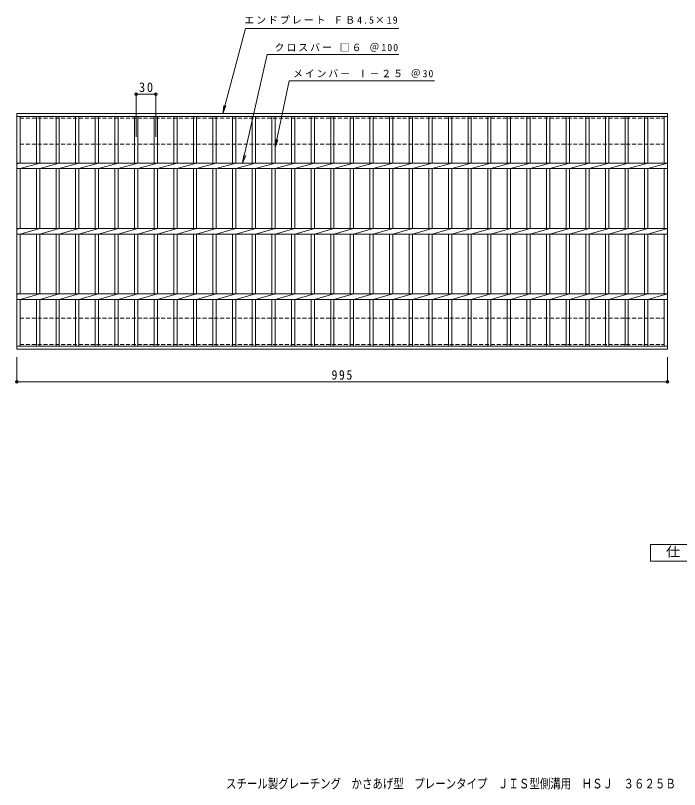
# Model space of a CAD drawing. Units: millimetres, scale not verified. Extents: x -786 to 838, y -684 to 499.
# Drawn here: x -786 to 229, y -684 to 499 of the extents above; entities that cross this region are included whole.
import ezdxf
from ezdxf.enums import TextEntityAlignment as Align

# ---------------------------------------------------------------- set-up
doc = ezdxf.new("R2010")
doc.units = ezdxf.units.MM
doc.header["$LTSCALE"] = 5
doc.header["$PDMODE"] = 32
doc.header["$PDSIZE"] = 4
doc.linetypes.add('DASHED1', pattern=[1.8, 1.2, -0.6])
for name, color, linetype, lineweight in [('1-1_1-1ﾚｲﾔ', 2, 'Continuous', 9), ('1-2_1-2ﾚｲﾔ', 3, 'Continuous', 9), ('1-4_1-4ﾚｲﾔ', 7, 'Continuous', 9), ('F-4_F-4ﾚｲﾔ', 2, 'Continuous', 9)]:
    doc.layers.add(name, color=color, linetype=linetype, lineweight=lineweight)
doc.layers.add('F-5_F-5ﾚｲﾔ', color=3, linetype='Continuous')
doc.styles.add('ＭＳ ゴシック', font='')
doc.styles.get('ＭＳ ゴシック').set_extended_font_data('MS Gothic')

msp = doc.modelspace()

# ---------------------------------------------------------------- linework, layer by layer
at = {"layer": '1-1_1-1ﾚｲﾔ', "linetype": 'DASHED1'}
for p, q in [((205.811, 341.763), (205.811, 301.763)), ((-779.189, 301.763), (205.811, 301.763)), ((-779.189, 35.763), (205.811, 35.763)), ((205.811, -4.237), (205.811, 35.763))]:
    msp.add_line(p, q, dxfattribs=at)
for points in [[(-779.189, 301.763), (-779.189, 341.763), (205.811, 341.763)], [(-779.189, 35.763), (-779.189, -4.237), (205.811, -4.237)]]:
    msp.add_lwpolyline(points, dxfattribs=at)
at = {"layer": '1-2_1-2ﾚｲﾔ'}
for p, q in [((-784.189, 348.763), (210.811, 348.763)), ((-784.189, -11.237), (-784.189, 348.763)), ((-784.189, 344.263), (210.811, 344.263)), ((-779.189, 273.003), (-779.189, 344.263)), ((-754.188, 344.263), (-754.188, 273.003)), ((-749.189, 344.263), (-749.189, 273.003)), ((-724.189, 344.263), (-724.189, 273.003)), ((-719.189, 344.263), (-719.189, 273.003)), ((-694.189, 344.263), (-694.189, 273.003)), ((-689.189, 344.263), (-689.189, 273.003)), ((-664.189, 344.263), (-664.189, 273.003)), ((-659.189, 344.263), (-659.189, 273.003)), ((-634.189, 344.263), (-634.189, 273.003)), ((-629.189, 344.263), (-629.189, 273.003)), ((-604.188, 344.263), (-604.188, 273.003)), ((-599.189, 344.263), (-599.189, 273.003)), ((-574.189, 344.263), (-574.189, 273.003)), ((-569.189, 344.263), (-569.189, 273.003)), ((-544.189, 344.263), (-544.189, 273.003)), ((-539.189, 344.263), (-539.189, 273.003)), ((-514.189, 344.263), (-514.189, 273.003)), ((-509.189, 344.263), (-509.189, 273.003)), ((-484.189, 344.263), (-484.189, 273.003)), ((-479.189, 344.263), (-479.189, 273.003)), ((-454.189, 344.263), (-454.189, 273.003)), ((-449.189, 344.263), (-449.189, 273.003)), ((-424.189, 344.263), (-424.189, 273.003)), ((-419.189, 344.263), (-419.189, 273.003)), ((-394.188, 344.263), (-394.188, 273.003)), ((-389.189, 344.263), (-389.189, 273.003)), ((-364.188, 344.263), (-364.188, 273.003)), ((-359.189, 344.263), (-359.189, 273.003)), ((-334.188, 344.263), (-334.188, 273.003)), ((-329.188, 344.263), (-329.188, 273.003)), ((-304.188, 344.263), (-304.188, 273.003)), ((-299.188, 344.263), (-299.188, 273.003)), ((-274.188, 344.263), (-274.188, 273.003)), ((-269.188, 344.263), (-269.188, 273.003)), ((-244.188, 344.263), (-244.188, 273.003)), ((-239.188, 344.263), (-239.188, 273.003)), ((-214.188, 344.263), (-214.188, 273.003)), ((-209.188, 344.263), (-209.188, 273.003)), ((-184.188, 344.263), (-184.188, 273.003)), ((-179.188, 344.263), (-179.188, 273.003)), ((-154.188, 344.263), (-154.188, 273.003)), ((-149.188, 344.263), (-149.188, 273.003)), ((-124.188, 344.263), (-124.188, 273.003)), ((-119.188, 344.263), (-119.188, 273.003)), ((-94.187, 344.263), (-94.187, 273.003)), ((-89.188, 344.263), (-89.188, 273.003)), ((-64.187, 344.263), (-64.187, 273.003)), ((-59.188, 344.263), (-59.188, 273.003)), ((-34.187, 344.263), (-34.187, 273.003)), ((-29.188, 344.263), (-29.188, 273.003)), ((-4.187, 344.263), (-4.187, 273.003)), ((0.813, 344.263), (0.813, 273.003)), ((25.813, 344.263), (25.813, 273.003)), ((30.813, 344.263), (30.813, 273.003)), ((55.813, 344.263), (55.813, 273.003)), ((60.813, 344.263), (60.813, 273.003)), ((85.813, 344.263), (85.813, 273.003)), ((90.813, 344.263), (90.813, 273.003)), ((115.813, 344.263), (115.813, 273.003)), ((120.813, 344.263), (120.813, 273.003)), ((145.813, 344.263), (145.813, 273.003)), ((150.813, 344.263), (150.813, 273.003)), ((175.813, 344.263), (175.813, 273.003)), ((180.813, 344.263), (180.813, 273.003)), ((205.811, 344.263), (205.811, 273.003)), ((210.811, 348.763), (210.811, -11.237)), ((-779.189, 273.003), (-784.189, 272.003)), ((-749.189, 273.003), (-779.189, 264.523)), ((-719.189, 273.003), (-749.189, 264.523)), ((-689.189, 273.003), (-719.189, 264.523)), ((-659.189, 273.003), (-689.189, 264.523)), ((-629.189, 273.003), (-659.189, 264.523)), ((-599.189, 273.003), (-629.189, 264.523)), ((-569.189, 273.003), (-599.189, 264.523)), ((-539.189, 273.003), (-569.189, 264.523)), ((-509.189, 273.003), (-539.189, 264.523)), ((-479.189, 273.003), (-509.189, 264.523)), ((-449.189, 273.003), (-479.189, 264.523)), ((-419.189, 273.003), (-449.189, 264.523)), ((-389.189, 273.003), (-419.189, 264.523)), ((-359.188, 273.003), (-389.189, 264.523)), ((-329.188, 273.003), (-359.189, 264.523)), ((-299.188, 273.003), (-329.188, 264.523)), ((-269.188, 273.003), (-299.188, 264.523)), ((-239.188, 273.003), (-269.188, 264.523)), ((-209.188, 273.003), (-239.188, 264.523)), ((-179.188, 273.003), (-209.188, 264.523)), ((-149.187, 273.003), (-179.188, 264.523)), ((-119.187, 273.003), (-149.188, 264.523)), ((-89.187, 273.003), (-119.187, 264.523)), ((-59.187, 273.003), (-89.187, 264.523)), ((-29.187, 273.003), (-59.187, 264.523)), ((0.813, 273.003), (-29.187, 264.523)), ((30.813, 273.003), (0.813, 264.523)), ((60.813, 273.003), (30.813, 264.523)), ((90.813, 273.003), (60.813, 264.523)), ((120.813, 273.003), (90.813, 264.523)), ((150.814, 273.003), (120.813, 264.523)), ((180.814, 273.003), (150.813, 264.523)), ((210.814, 273.003), (180.814, 264.523)), ((-784.189, 264.523), (210.811, 264.523)), ((-779.189, 173.003), (-779.189, 264.523)), ((-754.188, 264.523), (-754.188, 173.003)), ((-749.189, 264.523), (-749.189, 173.003)), ((-724.189, 264.523), (-724.189, 173.003)), ((-719.189, 264.523), (-719.189, 173.003)), ((-694.189, 264.523), (-694.189, 173.003)), ((-689.189, 264.523), (-689.189, 173.003)), ((-664.189, 264.523), (-664.189, 173.003)), ((-659.189, 264.523), (-659.189, 173.003)), ((-634.189, 264.523), (-634.189, 173.003)), ((-629.189, 264.523), (-629.189, 173.003)), ((-604.188, 264.523), (-604.188, 173.003)), ((-599.189, 264.523), (-599.189, 173.003)), ((-574.189, 264.523), (-574.189, 173.003)), ((-569.189, 264.523), (-569.189, 173.003)), ((-544.189, 264.523), (-544.189, 173.003)), ((-539.189, 264.523), (-539.189, 173.003)), ((-514.189, 264.523), (-514.189, 173.003)), ((-509.189, 264.523), (-509.189, 173.003)), ((-484.189, 264.523), (-484.189, 173.003)), ((-479.189, 264.523), (-479.189, 173.003)), ((-454.189, 264.523), (-454.189, 173.003)), ((-449.189, 264.523), (-449.189, 173.003)), ((-424.189, 264.523), (-424.189, 173.003)), ((-419.189, 264.523), (-419.189, 173.003)), ((-394.188, 264.523), (-394.188, 173.003)), ((-389.189, 264.523), (-389.189, 173.003)), ((-364.188, 264.523), (-364.188, 173.003)), ((-359.189, 264.523), (-359.189, 173.003)), ((-334.188, 264.523), (-334.188, 173.003)), ((-329.188, 264.523), (-329.188, 173.003)), ((-304.188, 264.523), (-304.188, 173.003)), ((-299.188, 264.523), (-299.188, 173.003)), ((-274.188, 264.523), (-274.188, 173.003)), ((-269.188, 264.523), (-269.188, 173.003)), ((-244.188, 264.523), (-244.188, 173.003)), ((-239.188, 264.523), (-239.188, 173.003)), ((-214.188, 264.523), (-214.188, 173.003)), ((-209.188, 264.523), (-209.188, 173.003)), ((-184.188, 264.523), (-184.188, 173.003)), ((-179.188, 264.523), (-179.188, 173.003)), ((-154.188, 264.523), (-154.188, 173.003)), ((-149.188, 264.523), (-149.188, 173.003)), ((-124.188, 264.523), (-124.188, 173.003)), ((-119.188, 264.523), (-119.188, 173.003)), ((-94.187, 264.523), (-94.187, 173.003)), ((-89.188, 264.523), (-89.188, 173.003)), ((-64.187, 264.523), (-64.187, 173.003)), ((-59.188, 264.523), (-59.188, 173.003)), ((-34.187, 264.523), (-34.187, 173.003)), ((-29.188, 264.523), (-29.188, 173.003)), ((-4.187, 264.523), (-4.187, 173.003)), ((0.813, 264.523), (0.813, 173.003)), ((25.813, 264.523), (25.813, 173.003)), ((30.813, 264.523), (30.813, 173.003)), ((55.813, 264.523), (55.813, 173.003)), ((60.813, 264.523), (60.813, 173.003)), ((85.813, 264.523), (85.813, 173.003)), ((90.813, 264.523), (90.813, 173.003)), ((115.813, 264.523), (115.813, 173.003)), ((120.813, 264.523), (120.813, 173.003)), ((145.813, 264.523), (145.813, 173.003)), ((150.813, 264.523), (150.813, 173.003)), ((175.813, 264.523), (175.813, 173.003)), ((180.813, 264.523), (180.813, 173.003)), ((205.811, 264.523), (205.811, 173.003)), ((-779.189, 173.003), (-784.189, 172.003)), ((-784.189, 173.003), (210.811, 173.003)), ((-749.189, 173.003), (-779.189, 164.523)), ((-719.189, 173.003), (-749.189, 164.523)), ((-689.189, 173.003), (-719.189, 164.523)), ((-659.189, 173.003), (-689.189, 164.523)), ((-629.189, 173.003), (-659.189, 164.523)), ((-599.189, 173.003), (-629.189, 164.523)), ((-569.189, 173.003), (-599.189, 164.523)), ((-539.189, 173.003), (-569.189, 164.523)), ((-509.189, 173.003), (-539.189, 164.523)), ((-479.189, 173.003), (-509.189, 164.523)), ((-449.189, 173.003), (-479.189, 164.523)), ((-299.188, 173.003), (-329.188, 164.523)), ((-269.188, 173.003), (-299.188, 164.523)), ((-239.188, 173.003), (-269.188, 164.523)), ((-209.188, 173.003), (-239.188, 164.523)), ((-179.188, 173.003), (-209.188, 164.523)), ((-149.187, 173.003), (-179.188, 164.523)), ((-119.187, 173.003), (-149.188, 164.523)), ((-89.187, 173.003), (-119.187, 164.523)), ((-59.187, 173.003), (-89.187, 164.523)), ((-29.187, 173.003), (-59.187, 164.523)), ((0.813, 173.003), (-29.187, 164.523)), ((30.813, 173.003), (0.813, 164.523)), ((60.813, 173.003), (30.813, 164.523)), ((90.813, 173.003), (60.813, 164.523)), ((120.813, 173.003), (90.813, 164.523)), ((150.814, 173.003), (120.813, 164.523)), ((180.814, 173.003), (150.813, 164.523)), ((210.814, 173.003), (180.814, 164.523)), ((-784.189, 164.523), (210.811, 164.523)), ((-779.189, 73.003), (-779.189, 164.523)), ((-754.188, 164.523), (-754.188, 73.003)), ((-749.189, 164.523), (-749.189, 73.003)), ((-724.189, 164.523), (-724.189, 73.003)), ((-719.189, 164.523), (-719.189, 73.003)), ((-694.189, 164.523), (-694.189, 73.003)), ((-689.189, 164.523), (-689.189, 73.003)), ((-664.189, 164.523), (-664.189, 73.003)), ((-659.189, 164.523), (-659.189, 73.003)), ((-634.189, 164.523), (-634.189, 73.003)), ((-629.189, 164.523), (-629.189, 73.003)), ((-604.188, 164.523), (-604.188, 73.003)), ((-599.189, 164.523), (-599.189, 73.003)), ((-574.189, 164.523), (-574.189, 73.003)), ((-569.189, 164.523), (-569.189, 73.003)), ((-544.189, 164.523), (-544.189, 73.003)), ((-539.189, 164.523), (-539.189, 73.003)), ((-514.189, 164.523), (-514.189, 73.003)), ((-509.189, 164.523), (-509.189, 73.003)), ((-484.189, 164.523), (-484.189, 73.003)), ((-479.189, 164.523), (-479.189, 73.003)), ((-454.189, 164.523), (-454.189, 73.003)), ((-424.189, 164.523), (-424.189, 73.003)), ((-394.188, 164.523), (-394.188, 73.003)), ((-364.188, 164.523), (-364.188, 73.003)), ((-334.188, 164.523), (-334.188, 73.003)), ((-329.188, 164.523), (-329.188, 73.003)), ((-304.188, 164.523), (-304.188, 73.003)), ((-299.188, 164.523), (-299.188, 73.003)), ((-274.188, 164.523), (-274.188, 73.003)), ((-269.188, 164.523), (-269.188, 73.003)), ((-244.188, 164.523), (-244.188, 73.003)), ((-239.188, 164.523), (-239.188, 73.003)), ((-214.188, 164.523), (-214.188, 73.003)), ((-209.188, 164.523), (-209.188, 73.003)), ((-184.188, 164.523), (-184.188, 73.003)), ((-179.188, 164.523), (-179.188, 73.003)), ((-154.188, 164.523), (-154.188, 73.003)), ((-149.188, 164.523), (-149.188, 73.003)), ((-124.188, 164.523), (-124.188, 73.003)), ((-119.188, 164.523), (-119.188, 73.003)), ((-94.187, 164.523), (-94.187, 73.003)), ((-89.188, 164.523), (-89.188, 73.003)), ((-64.187, 164.523), (-64.187, 73.003)), ((-59.188, 164.523), (-59.188, 73.003)), ((-34.187, 164.523), (-34.187, 73.003)), ((-29.188, 164.523), (-29.188, 73.003)), ((-4.187, 164.523), (-4.187, 73.003)), ((0.813, 164.523), (0.813, 73.003)), ((25.813, 164.523), (25.813, 73.003)), ((30.813, 164.523), (30.813, 73.003)), ((55.813, 164.523), (55.813, 73.003)), ((60.813, 164.523), (60.813, 73.003)), ((85.813, 164.523), (85.813, 73.003)), ((90.813, 164.523), (90.813, 73.003)), ((115.813, 164.523), (115.813, 73.003)), ((120.813, 164.523), (120.813, 73.003)), ((145.813, 164.523), (145.813, 73.003)), ((150.813, 164.523), (150.813, 73.003)), ((175.813, 164.523), (175.813, 73.003)), ((180.813, 164.523), (180.813, 73.003)), ((205.811, 164.523), (205.811, 73.003)), ((-779.189, 73.003), (-784.189, 72.003)), ((-784.189, 73.003), (210.811, 73.003)), ((-749.189, 73.003), (-779.189, 64.523)), ((-719.189, 73.003), (-749.189, 64.523)), ((-689.189, 73.003), (-719.189, 64.523)), ((-659.189, 73.003), (-689.189, 64.523)), ((-629.189, 73.003), (-659.189, 64.523)), ((-599.189, 73.003), (-629.189, 64.523)), ((-569.189, 73.003), (-599.189, 64.523)), ((-539.189, 73.003), (-569.189, 64.523)), ((-509.189, 73.003), (-539.189, 64.523)), ((-479.189, 73.003), (-509.189, 64.523)), ((-449.189, 73.003), (-479.189, 64.523)), ((-419.189, 73.003), (-449.189, 64.523)), ((-389.189, 73.003), (-419.189, 64.523)), ((-359.188, 73.003), (-389.189, 64.523)), ((-329.188, 73.003), (-359.189, 64.523)), ((-299.188, 73.003), (-329.188, 64.523)), ((-269.188, 73.003), (-299.188, 64.523)), ((-239.188, 73.003), (-269.188, 64.523)), ((-209.188, 73.003), (-239.188, 64.523)), ((-179.188, 73.003), (-209.188, 64.523)), ((-149.187, 73.003), (-179.188, 64.523)), ((-119.187, 73.003), (-149.188, 64.523)), ((-89.187, 73.003), (-119.187, 64.523)), ((-59.187, 73.003), (-89.187, 64.523)), ((-29.187, 73.003), (-59.187, 64.523)), ((0.813, 73.003), (-29.187, 64.523)), ((30.813, 73.003), (0.813, 64.523)), ((60.813, 73.003), (30.813, 64.523)), ((90.813, 73.003), (60.813, 64.523)), ((120.813, 73.003), (90.813, 64.523)), ((150.814, 73.003), (120.813, 64.523)), ((180.814, 73.003), (150.813, 64.523)), ((210.814, 73.003), (180.814, 64.523)), ((-784.189, 64.523), (210.811, 64.523)), ((-779.189, -6.737), (-779.189, 64.523)), ((-754.188, 64.523), (-754.188, -6.737)), ((-749.189, 64.523), (-749.189, -6.737)), ((-724.189, 64.523), (-724.189, -6.737)), ((-719.189, 64.523), (-719.189, -6.737)), ((-694.189, 64.523), (-694.189, -6.737)), ((-689.189, 64.523), (-689.189, -6.737)), ((-664.189, 64.523), (-664.189, -6.737)), ((-659.189, 64.523), (-659.189, -6.737)), ((-634.189, 64.523), (-634.189, -6.737)), ((-629.189, 64.523), (-629.189, -6.737)), ((-604.188, 64.523), (-604.188, -6.737)), ((-599.189, 64.523), (-599.189, -6.737)), ((-574.189, 64.523), (-574.189, -6.737)), ((-569.189, 64.523), (-569.189, -6.737)), ((-544.189, 64.523), (-544.189, -6.737)), ((-539.189, 64.523), (-539.189, -6.737)), ((-514.189, 64.523), (-514.189, -6.737)), ((-509.189, 64.523), (-509.189, -6.737)), ((-484.189, 64.523), (-484.189, -6.737)), ((-479.189, 64.523), (-479.189, -6.737)), ((-454.189, 64.523), (-454.189, -6.737)), ((-449.189, 64.523), (-449.189, -6.737)), ((-424.189, 64.523), (-424.189, -6.737)), ((-419.189, 64.523), (-419.189, -6.737)), ((-394.188, 64.523), (-394.188, -6.737)), ((-389.189, 64.523), (-389.189, -6.737)), ((-364.188, 64.523), (-364.188, -6.737)), ((-359.189, 64.523), (-359.189, -6.737)), ((-334.188, 64.523), (-334.188, -6.737)), ((-329.188, 64.523), (-329.188, -6.737)), ((-304.188, 64.523), (-304.188, -6.737)), ((-299.188, 64.523), (-299.188, -6.737)), ((-274.188, 64.523), (-274.188, -6.737)), ((-269.188, 64.523), (-269.188, -6.737)), ((-244.188, 64.523), (-244.188, -6.737)), ((-239.188, 64.523), (-239.188, -6.737)), ((-214.188, 64.523), (-214.188, -6.737)), ((-209.188, 64.523), (-209.188, -6.737)), ((-184.188, 64.523), (-184.188, -6.737)), ((-179.188, 64.523), (-179.188, -6.737)), ((-154.188, 64.523), (-154.188, -6.737)), ((-149.188, 64.523), (-149.188, -6.737)), ((-124.188, 64.523), (-124.188, -6.737)), ((-119.188, 64.523), (-119.188, -6.737)), ((-94.187, 64.523), (-94.187, -6.737)), ((-89.188, 64.523), (-89.188, -6.737)), ((-64.187, 64.523), (-64.187, -6.737)), ((-59.188, 64.523), (-59.188, -6.737)), ((-34.187, 64.523), (-34.187, -6.737)), ((-29.188, 64.523), (-29.188, -6.737)), ((-4.187, 64.523), (-4.187, -6.737)), ((0.813, 64.523), (0.813, -6.737)), ((25.813, 64.523), (25.813, -6.737)), ((30.813, 64.523), (30.813, -6.737)), ((55.813, 64.523), (55.813, -6.737)), ((60.813, 64.523), (60.813, -6.737)), ((85.813, 64.523), (85.813, -6.737)), ((90.813, 64.523), (90.813, -6.737)), ((115.813, 64.523), (115.813, -6.737)), ((120.813, 64.523), (120.813, -6.737)), ((145.813, 64.523), (145.813, -6.737)), ((150.813, 64.523), (150.813, -6.737)), ((175.813, 64.523), (175.813, -6.737)), ((180.813, 64.523), (180.813, -6.737)), ((205.811, 64.523), (205.811, -6.737)), ((210.811, -6.737), (-784.189, -6.737)), ((210.811, -11.237), (-784.189, -11.237))]:
    msp.add_line(p, q, dxfattribs=at)
for points in [[(-784.189, 273.003), (-371.518, 273.003), (210.811, 273.003)], [(-419.189, 173.003), (-449.189, 164.523), (-449.189, 73.003)], [(-389.189, 173.003), (-419.189, 164.523), (-419.189, 73.003)], [(-359.188, 173.003), (-389.189, 164.523), (-389.189, 73.003)], [(-329.188, 173.003), (-359.189, 164.523), (-359.189, 73.003)]]:
    msp.add_lwpolyline(points, dxfattribs=at)
at = {"layer": '1-4_1-4ﾚｲﾔ'}
for p, q in [((-389.189, 296.683), (-367.908, 398.763)), ((-367.908, 398.763), (-145.695, 398.763)), ((-601.689, 313.257), (-601.689, 379.887)), ((-571.689, 313.257), (-571.689, 379.887)), ((-601.689, 378.387), (-571.689, 378.387)), ((-469.296, 348.763), (-467.664, 361.156)), ((-469.296, 348.763), (-464.512, 360.311)), ((-389.189, 296.683), (-388.257, 309.149)), ((-389.189, 296.683), (-385.062, 308.483)), ((-438.888, 273.003), (-437.256, 285.396)), ((-438.888, 273.003), (-434.104, 284.551)), ((-784.189, -23.737), (-784.189, -62.737)), ((210.811, -23.737), (210.811, -62.737)), ((-784.189, -61.237), (210.811, -61.237))]:
    msp.add_line(p, q, dxfattribs=at)
for points in [[(-469.296, 348.763), (-434.462, 478.763), (-200.229, 478.763)], [(-438.888, 273.003), (-401.171, 438.763), (-200.229, 438.763)]]:
    msp.add_lwpolyline(points, dxfattribs=at)
for p in [(-601.689, 378.387), (-571.689, 378.387), (-784.189, -61.237), (210.811, -61.237)]:
    msp.add_point(p, dxfattribs=at)
at = {"layer": 'F-4_F-4ﾚｲﾔ'}
msp.add_lwpolyline([(184.536, -335.188), (184.536, -310.188), (297.036, -310.188), (297.036, -335.188)], close=True, dxfattribs=at)

# ---------------------------------------------------------------- texts
at = {"layer": '1-4_1-4ﾚｲﾔ', "char_height": 11, "attachment_point": 7, "style": 'ＭＳ ゴシック'}
for s, insert in [('\\T1.21;エンドプレート\\~ＦＢ4.5×19', (-436.194, 485.441)), ('\\T1.21;クロスバー\\~□６\\~＠100', (-390.05, 443.038)), ('\\T1.2;メインバー\\~Ⅰ－２５\\~＠30', (-361.734, 403.184))]:
    msp.add_mtext(s, dxfattribs=dict(at, insert=insert))
at = {"layer": '1-4_1-4ﾚｲﾔ', "color": 2, "char_height": 14.66, "attachment_point": 7, "style": 'ＭＳ ゴシック'}
for s, insert in [('\\T1.27;\\W0.95;30', (-597.314, 381.387)), ('\\T1.27;\\W0.9;995', (-302.939, -58.237))]:
    msp.add_mtext(s, dxfattribs=dict(at, insert=insert))
at = {"layer": 'F-4_F-4ﾚｲﾔ', "style": 'ＭＳ ゴシック', "width": 1.1}
msp.add_text('仕\u3000様', height=14.66, dxfattribs=at).set_placement((208.286, -332.688), align=Align.BOTTOM_LEFT)
at = {"layer": 'F-5_F-5ﾚｲﾔ', "color": 2, "style": 'ＭＳ ゴシック', "width": 0.8}
msp.add_text('スチール製グレーチング\u3000かさあげ型\u3000プレーンタイプ\u3000ＪＩＳ型側溝用\u3000ＨＳＪ\u3000３６２５Ｂ', height=14.66, dxfattribs=at).set_placement((-464.379, -687.109), align=Align.BOTTOM_LEFT)

doc.saveas('drawing.dxf')
